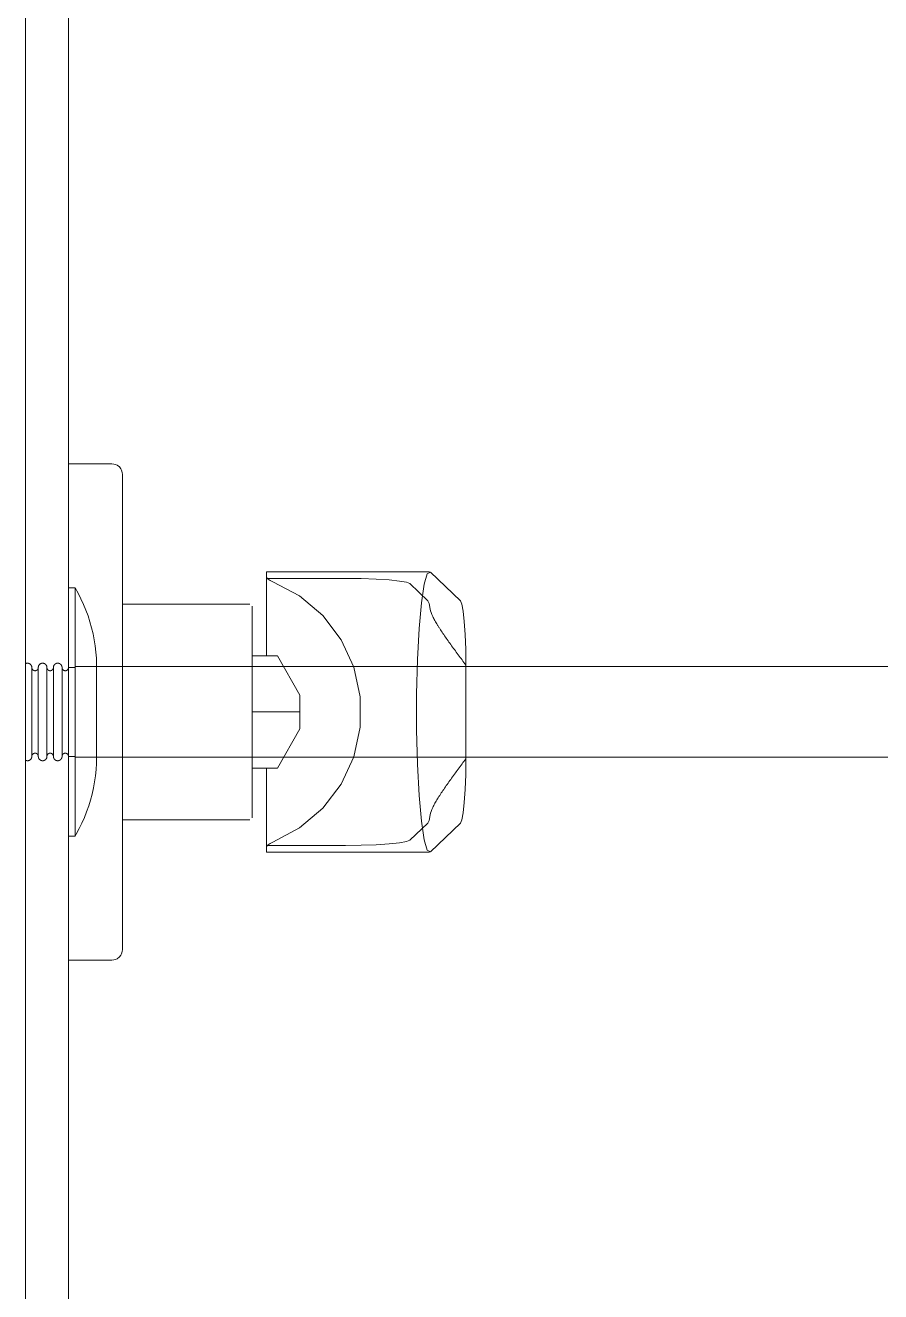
# Model space of a CAD drawing. Header units: metres. Extents: x 3856 to 4207, y -1118 to -691.
# Drawn here: x 3996.9559 to 3997.154, y -989.9117 to -989.6183 of the extents above; entities that cross this region are included whole.
import ezdxf

# ---------------------------------------------------------------- set-up
doc = ezdxf.new("R2010")
doc.units = ezdxf.units.M
for name, color, linetype, lineweight in [('Floors', 7, 'Continuous', 9), ('Plumbing Fixtures', 7, 'Continuous', 9), ('Surface Pattern', 7, 'Continuous', 9), ('Walls', 7, 'Continuous', 9)]:
    doc.layers.add(name, color=color, linetype=linetype, lineweight=lineweight)

# ---------------------------------------------------------------- blocks, each defined once
blk = doc.blocks.new('PM4045551-Ducha-monocontrol-Palma-Pro - Ducha monocontrol Palma Pro-V229-IMPLANTACIÓN - KIT COMERCIAL')
at = {"layer": 'Plumbing Fixtures', "color": 253, "true_color": 0xaaaaaa}
for p, q in [((0.0675, -0.005), (0.0675, -0.015)), ((0.09625, -0.005), (0.09625, -0.0065)), ((0.09625, -0.005), (0.125, -0.005)), ((0.1147, -0.005), (0.1147, -0.0065)), ((0.125, -0.005), (0.1147, -0.005)), ((0.1353, -0.005), (0.125, -0.005)), ((0.125, -0.005), (0.15375, -0.005)), ((0.1353, -0.0065), (0.1353, -0.005)), ((0.15375, -0.0065), (0.15375, -0.005)), ((0.1825, -0.015), (0.1825, -0.005)), ((0.125, -0.0065), (0.09625, -0.0065)), ((0.1145, -0.0065), (0.1145, -0.17324)), ((0.125, -0.0065), (0.1145, -0.0065)), ((0.125, -0.0065), (0.1147, -0.0065)), ((0.1353, -0.0065), (0.125, -0.0065)), ((0.15375, -0.0065), (0.125, -0.0065)), ((0.1355, -0.0065), (0.125, -0.0065)), ((0.1355, -0.17324), (0.1355, -0.0065)), ((0.1, -0.0175), (0.1, -0.047)), ((0.1, -0.0175), (0.125, -0.0175)), ((0.125, -0.0175), (0.15, -0.0175)), ((0.15, -0.047), (0.15, -0.0175)), ((0.11201, -0.0475), (0.125, -0.0475)), ((0.11201, -0.05335), (0.11201, -0.0475)), ((0.125, -0.0475), (0.13799, -0.0475)), ((0.125, -0.05085), (0.125, -0.0475)), ((0.125, -0.05859), (0.125, -0.0475)), ((0.13799, -0.0475), (0.13799, -0.05335)), ((0.0925, -0.05085), (0.0925, -0.08856)), ((0.09365, -0.05085), (0.0925, -0.05085)), ((0.11201, -0.05085), (0.09365, -0.05085)), ((0.09407, -0.0691), (0.09407, -0.05085)), ((0.11201, -0.05085), (0.11201, -0.05232)), ((0.11201, -0.05335), (0.11201, -0.05232)), ((0.15635, -0.05085), (0.13799, -0.05085)), ((0.13799, -0.05232), (0.13799, -0.05085)), ((0.13799, -0.05232), (0.13799, -0.05335)), ((0.15593, -0.05085), (0.15593, -0.0691)), ((0.1575, -0.05085), (0.15635, -0.05085)), ((0.1575, -0.08856), (0.1575, -0.05085)), ((0.12108, -0.05859), (0.11201, -0.05335)), ((0.13799, -0.05335), (0.12892, -0.05859)), ((0.12892, -0.05859), (0.12108, -0.05859)), ((0.125, -0.05859), (0.12108, -0.05859)), ((0.12892, -0.05859), (0.125, -0.05859)), ((0.09526, -0.08404), (0.09922, -0.08818)), ((0.15078, -0.08818), (0.15474, -0.08404)), ((0.09262, -0.08882), (0.09922, -0.09574)), ((0.15078, -0.09574), (0.15738, -0.08882)), ((0.11416, -0.097), (0.13584, -0.097))]:
    blk.add_line(p, q, dxfattribs=at)
at = {"layer": 'Plumbing Fixtures', "color": 253, "true_color": 0xaaaaaa, "flags": 128}
for points in [[(0.1147, 0.0035), (0.11466, 0.0035), (0.11462, 0.0035), (0.11458, 0.00351), (0.11454, 0.00351), (0.1145, 0.00352), (0.11446, 0.00353), (0.11442, 0.00354), (0.11439, 0.00355), (0.11435, 0.00356), (0.11431, 0.00358), (0.11427, 0.0036), (0.11424, 0.00361), (0.1142, 0.00363), (0.11417, 0.00365), (0.11414, 0.00367), (0.1141, 0.0037), (0.11407, 0.00372), (0.11404, 0.00375), (0.11401, 0.00378), (0.11398, 0.0038), (0.11396, 0.00383), (0.11393, 0.00386), (0.1139, 0.00389), (0.11388, 0.00393), (0.11386, 0.00396), (0.11384, 0.00399), (0.11382, 0.00403), (0.1138, 0.00406), (0.11378, 0.0041), (0.11377, 0.00414), (0.11375, 0.00418), (0.11374, 0.00421), (0.11373, 0.00425), (0.11372, 0.00429), (0.11371, 0.00433), (0.11371, 0.00437), (0.1137, 0.00441), (0.1137, 0.00445), (0.1137, 0.00449), (0.1137, 0.00453), (0.1137, 0.00457), (0.11371, 0.00461), (0.11371, 0.00465), (0.11372, 0.00469), (0.11373, 0.00473), (0.11374, 0.00477), (0.11375, 0.0048), (0.11376, 0.00484), (0.11377, 0.00488), (0.11379, 0.00492), (0.11381, 0.00495), (0.11383, 0.00499), (0.11385, 0.00502)], [(0.1147, 0.002), (0.11473, 0.002), (0.11476, 0.002), (0.11479, 0.00201), (0.11482, 0.00201), (0.11485, 0.00201), (0.11488, 0.00202), (0.11491, 0.00203), (0.11494, 0.00204), (0.11496, 0.00205), (0.11499, 0.00206), (0.11502, 0.00207), (0.11505, 0.00208), (0.11507, 0.0021), (0.1151, 0.00211), (0.11512, 0.00213), (0.11515, 0.00215), (0.11517, 0.00217), (0.11519, 0.00219), (0.11522, 0.00221), (0.11524, 0.00223), (0.11526, 0.00225), (0.11528, 0.00227), (0.1153, 0.0023), (0.11531, 0.00232), (0.11533, 0.00234), (0.11535, 0.00237), (0.11536, 0.0024), (0.11538, 0.00242), (0.11539, 0.00245), (0.1154, 0.00248), (0.11541, 0.00251), (0.11542, 0.00253), (0.11543, 0.00256), (0.11543, 0.00259), (0.11544, 0.00262), (0.11544, 0.00265), (0.11545, 0.00268), (0.11545, 0.00271), (0.11545, 0.00274), (0.11545, 0.00277), (0.11545, 0.0028), (0.11545, 0.00283), (0.11544, 0.00286), (0.11544, 0.00289), (0.11543, 0.00292), (0.11542, 0.00295), (0.11541, 0.00298), (0.1154, 0.00301), (0.11539, 0.00303), (0.11538, 0.00306), (0.11537, 0.00309), (0.11535, 0.00312), (0.11534, 0.00314), (0.11532, 0.00317), (0.11531, 0.00319), (0.11529, 0.00322), (0.11527, 0.00324), (0.11525, 0.00326), (0.11523, 0.00328), (0.11521, 0.0033), (0.11518, 0.00332), (0.11516, 0.00334), (0.11514, 0.00336), (0.11511, 0.00338), (0.11509, 0.00339), (0.11506, 0.00341), (0.11503, 0.00342), (0.11501, 0.00343), (0.11498, 0.00345), (0.11495, 0.00346), (0.11492, 0.00347), (0.11489, 0.00347), (0.11486, 0.00348), (0.11484, 0.00349), (0.11481, 0.00349), (0.11478, 0.0035), (0.11475, 0.0035), (0.11472, 0.0035)], [(0.11471, 0.0035), (0.11473, 0.0035), (0.11477, 0.0035), (0.11483, 0.0035), (0.11491, 0.0035), (0.115, 0.0035), (0.1151, 0.0035), (0.11522, 0.0035), (0.11536, 0.0035), (0.11551, 0.0035), (0.11568, 0.0035), (0.11586, 0.0035), (0.11606, 0.0035), (0.11627, 0.0035), (0.1165, 0.0035), (0.11674, 0.0035), (0.11699, 0.0035), (0.11726, 0.0035), (0.11753, 0.0035), (0.11782, 0.0035), (0.11813, 0.0035), (0.11844, 0.0035), (0.11876, 0.0035), (0.11909, 0.0035), (0.11943, 0.0035), (0.11979, 0.0035), (0.12015, 0.0035), (0.12051, 0.0035), (0.12089, 0.0035), (0.12127, 0.0035), (0.12165, 0.0035), (0.12205, 0.0035), (0.12244, 0.0035), (0.12284, 0.0035), (0.12325, 0.0035), (0.12366, 0.0035), (0.12407, 0.0035), (0.12448, 0.0035), (0.12489, 0.0035), (0.125, 0.0035)], [(0.125, 0.0035), (0.12459, 0.0035), (0.12418, 0.0035), (0.12377, 0.0035), (0.12336, 0.0035), (0.12295, 0.0035), (0.12255, 0.0035), (0.12215, 0.0035), (0.12176, 0.0035), (0.12137, 0.0035), (0.12099, 0.0035), (0.12061, 0.0035), (0.12024, 0.0035), (0.11988, 0.0035), (0.11953, 0.0035), (0.11918, 0.0035), (0.11885, 0.0035), (0.11852, 0.0035), (0.11821, 0.0035), (0.1179, 0.0035), (0.11761, 0.0035), (0.11733, 0.0035), (0.11706, 0.0035), (0.11681, 0.0035), (0.11656, 0.0035), (0.11633, 0.0035), (0.11612, 0.0035), (0.11592, 0.0035), (0.11573, 0.0035), (0.11556, 0.0035), (0.1154, 0.0035), (0.11526, 0.0035), (0.11513, 0.0035), (0.11502, 0.0035), (0.11493, 0.0035), (0.11485, 0.0035), (0.11479, 0.0035), (0.11474, 0.0035), (0.11471, 0.0035)], [(0.13529, 0.0035), (0.13527, 0.0035), (0.13523, 0.0035), (0.13517, 0.0035), (0.13509, 0.0035), (0.135, 0.0035), (0.1349, 0.0035), (0.13478, 0.0035), (0.13464, 0.0035), (0.13449, 0.0035), (0.13432, 0.0035), (0.13414, 0.0035), (0.13394, 0.0035), (0.13373, 0.0035), (0.1335, 0.0035), (0.13326, 0.0035), (0.13301, 0.0035), (0.13274, 0.0035), (0.13247, 0.0035), (0.13218, 0.0035), (0.13187, 0.0035), (0.13156, 0.0035), (0.13124, 0.0035), (0.13091, 0.0035), (0.13057, 0.0035), (0.13021, 0.0035), (0.12985, 0.0035), (0.12949, 0.0035), (0.12911, 0.0035), (0.12873, 0.0035), (0.12835, 0.0035), (0.12795, 0.0035), (0.12756, 0.0035), (0.12716, 0.0035), (0.12675, 0.0035), (0.12634, 0.0035), (0.12593, 0.0035), (0.12552, 0.0035), (0.12511, 0.0035), (0.125, 0.0035)], [(0.125, 0.0035), (0.12541, 0.0035), (0.12582, 0.0035), (0.12623, 0.0035), (0.12664, 0.0035), (0.12705, 0.0035), (0.12745, 0.0035), (0.12785, 0.0035), (0.12824, 0.0035), (0.12863, 0.0035), (0.12901, 0.0035), (0.12939, 0.0035), (0.12976, 0.0035), (0.13012, 0.0035), (0.13047, 0.0035), (0.13082, 0.0035), (0.13115, 0.0035), (0.13148, 0.0035), (0.13179, 0.0035), (0.1321, 0.0035), (0.13239, 0.0035), (0.13267, 0.0035), (0.13294, 0.0035), (0.13319, 0.0035), (0.13344, 0.0035), (0.13367, 0.0035), (0.13388, 0.0035), (0.13408, 0.0035), (0.13427, 0.0035), (0.13444, 0.0035), (0.1346, 0.0035), (0.13474, 0.0035), (0.13487, 0.0035), (0.13498, 0.0035), (0.13507, 0.0035), (0.13515, 0.0035), (0.13521, 0.0035), (0.13526, 0.0035), (0.13529, 0.0035)], [(0.1353, 0.0035), (0.13527, 0.0035), (0.13524, 0.0035), (0.13521, 0.00349), (0.13518, 0.00349), (0.13515, 0.00349), (0.13512, 0.00348), (0.13509, 0.00347), (0.13506, 0.00346), (0.13504, 0.00345), (0.13501, 0.00344), (0.13498, 0.00343), (0.13495, 0.00342), (0.13493, 0.0034), (0.1349, 0.00339), (0.13488, 0.00337), (0.13485, 0.00335), (0.13483, 0.00333), (0.13481, 0.00331), (0.13478, 0.00329), (0.13476, 0.00327), (0.13474, 0.00325), (0.13472, 0.00323), (0.1347, 0.0032), (0.13469, 0.00318), (0.13467, 0.00316), (0.13465, 0.00313), (0.13464, 0.0031), (0.13462, 0.00308), (0.13461, 0.00305), (0.1346, 0.00302), (0.13459, 0.00299), (0.13458, 0.00297), (0.13457, 0.00294), (0.13457, 0.00291), (0.13456, 0.00288), (0.13456, 0.00285), (0.13455, 0.00282), (0.13455, 0.00279), (0.13455, 0.00276), (0.13455, 0.00273), (0.13455, 0.0027), (0.13455, 0.00267), (0.13456, 0.00264), (0.13456, 0.00261), (0.13457, 0.00258), (0.13458, 0.00255), (0.13459, 0.00252), (0.1346, 0.00249), (0.13461, 0.00247), (0.13462, 0.00244), (0.13463, 0.00241), (0.13465, 0.00238), (0.13466, 0.00236), (0.13468, 0.00233), (0.13469, 0.00231), (0.13471, 0.00228), (0.13473, 0.00226), (0.13475, 0.00224), (0.13477, 0.00222), (0.13479, 0.0022), (0.13482, 0.00218), (0.13484, 0.00216), (0.13486, 0.00214), (0.13489, 0.00212), (0.13491, 0.00211), (0.13494, 0.00209), (0.13497, 0.00208), (0.13499, 0.00207), (0.13502, 0.00205), (0.13505, 0.00204), (0.13508, 0.00203), (0.13511, 0.00203), (0.13514, 0.00202), (0.13516, 0.00201), (0.13519, 0.00201), (0.13522, 0.002), (0.13525, 0.002), (0.13528, 0.002)], [(0.13616, 0.00501), (0.13618, 0.00497), (0.1362, 0.00494), (0.13622, 0.0049), (0.13623, 0.00486), (0.13625, 0.00482), (0.13626, 0.00479), (0.13627, 0.00475), (0.13628, 0.00471), (0.13629, 0.00467), (0.13629, 0.00463), (0.1363, 0.00459), (0.1363, 0.00455), (0.1363, 0.00451), (0.1363, 0.00447), (0.1363, 0.00443), (0.13629, 0.00439), (0.13629, 0.00435), (0.13628, 0.00431), (0.13627, 0.00427), (0.13626, 0.00423), (0.13625, 0.0042), (0.13624, 0.00416), (0.13623, 0.00412), (0.13621, 0.00408), (0.13619, 0.00405), (0.13617, 0.00401), (0.13615, 0.00398), (0.13613, 0.00394), (0.13611, 0.00391), (0.13608, 0.00388), (0.13606, 0.00385), (0.13603, 0.00382), (0.136, 0.00379), (0.13598, 0.00376), (0.13595, 0.00374), (0.13591, 0.00371), (0.13588, 0.00369), (0.13585, 0.00366), (0.13582, 0.00364), (0.13578, 0.00362), (0.13575, 0.0036), (0.13571, 0.00359), (0.13567, 0.00357), (0.13563, 0.00356), (0.1356, 0.00355), (0.13556, 0.00353), (0.13552, 0.00352), (0.13548, 0.00352), (0.13544, 0.00351), (0.1354, 0.00351), (0.13536, 0.0035), (0.13532, 0.0035)], [(0.1147, 0), (0.11466, 0), (0.11462, 0), (0.11458, 0.00001), (0.11454, 0.00001), (0.1145, 0.00002), (0.11446, 0.00003), (0.11442, 0.00004), (0.11439, 0.00005), (0.11435, 0.00006), (0.11431, 0.00008), (0.11427, 0.0001), (0.11424, 0.00011), (0.1142, 0.00013), (0.11417, 0.00015), (0.11414, 0.00017), (0.1141, 0.0002), (0.11407, 0.00022), (0.11404, 0.00025), (0.11401, 0.00028), (0.11398, 0.0003), (0.11396, 0.00033), (0.11393, 0.00036), (0.1139, 0.00039), (0.11388, 0.00043), (0.11386, 0.00046), (0.11384, 0.00049), (0.11382, 0.00053), (0.1138, 0.00056), (0.11378, 0.0006), (0.11377, 0.00064), (0.11375, 0.00068), (0.11374, 0.00071), (0.11373, 0.00075), (0.11372, 0.00079), (0.11371, 0.00083), (0.11371, 0.00087), (0.1137, 0.00091), (0.1137, 0.00095), (0.1137, 0.00099), (0.1137, 0.00103), (0.1137, 0.00107), (0.11371, 0.00111), (0.11371, 0.00115), (0.11372, 0.00119), (0.11373, 0.00123), (0.11374, 0.00127), (0.11375, 0.0013), (0.11376, 0.00134), (0.11377, 0.00138), (0.11379, 0.00142), (0.11381, 0.00145), (0.11383, 0.00149), (0.11385, 0.00152), (0.11387, 0.00156), (0.11389, 0.00159), (0.11392, 0.00162), (0.11394, 0.00165), (0.11397, 0.00168), (0.114, 0.00171), (0.11402, 0.00174), (0.11405, 0.00176), (0.11409, 0.00179), (0.11412, 0.00181), (0.11415, 0.00184), (0.11418, 0.00186), (0.11422, 0.00188), (0.11425, 0.0019), (0.11429, 0.00191), (0.11433, 0.00193), (0.11437, 0.00194), (0.1144, 0.00195), (0.11444, 0.00197), (0.11448, 0.00198), (0.11452, 0.00198), (0.11456, 0.00199), (0.1146, 0.00199), (0.11464, 0.002), (0.11468, 0.002)], [(0.11471, 0.002), (0.11473, 0.002), (0.11477, 0.002), (0.11483, 0.002), (0.11491, 0.002), (0.115, 0.002), (0.1151, 0.002), (0.11522, 0.002), (0.11536, 0.002), (0.11551, 0.002), (0.11568, 0.002), (0.11586, 0.002), (0.11606, 0.002), (0.11627, 0.002), (0.1165, 0.002), (0.11674, 0.002), (0.11699, 0.002), (0.11726, 0.002), (0.11753, 0.002), (0.11782, 0.002), (0.11813, 0.002), (0.11844, 0.002), (0.11876, 0.002), (0.11909, 0.002), (0.11943, 0.002), (0.11979, 0.002), (0.12015, 0.002), (0.12051, 0.002), (0.12089, 0.002), (0.12127, 0.002), (0.12165, 0.002), (0.12205, 0.002), (0.12244, 0.002), (0.12284, 0.002), (0.12325, 0.002), (0.12366, 0.002), (0.12407, 0.002), (0.12448, 0.002), (0.12489, 0.002), (0.125, 0.002)], [(0.125, 0.002), (0.12459, 0.002), (0.12418, 0.002), (0.12377, 0.002), (0.12336, 0.002), (0.12295, 0.002), (0.12255, 0.002), (0.12215, 0.002), (0.12176, 0.002), (0.12137, 0.002), (0.12099, 0.002), (0.12061, 0.002), (0.12024, 0.002), (0.11988, 0.002), (0.11953, 0.002), (0.11918, 0.002), (0.11885, 0.002), (0.11852, 0.002), (0.11821, 0.002), (0.1179, 0.002), (0.11761, 0.002), (0.11733, 0.002), (0.11706, 0.002), (0.11681, 0.002), (0.11656, 0.002), (0.11633, 0.002), (0.11612, 0.002), (0.11592, 0.002), (0.11573, 0.002), (0.11556, 0.002), (0.1154, 0.002), (0.11526, 0.002), (0.11513, 0.002), (0.11502, 0.002), (0.11493, 0.002), (0.11485, 0.002), (0.11479, 0.002), (0.11474, 0.002), (0.11471, 0.002)], [(0.13529, 0.002), (0.13527, 0.002), (0.13523, 0.002), (0.13517, 0.002), (0.13509, 0.002), (0.135, 0.002), (0.1349, 0.002), (0.13478, 0.002), (0.13464, 0.002), (0.13449, 0.002), (0.13432, 0.002), (0.13414, 0.002), (0.13394, 0.002), (0.13373, 0.002), (0.1335, 0.002), (0.13326, 0.002), (0.13301, 0.002), (0.13274, 0.002), (0.13247, 0.002), (0.13218, 0.002), (0.13187, 0.002), (0.13156, 0.002), (0.13124, 0.002), (0.13091, 0.002), (0.13057, 0.002), (0.13021, 0.002), (0.12985, 0.002), (0.12949, 0.002), (0.12911, 0.002), (0.12873, 0.002), (0.12835, 0.002), (0.12795, 0.002), (0.12756, 0.002), (0.12716, 0.002), (0.12675, 0.002), (0.12634, 0.002), (0.12593, 0.002), (0.12552, 0.002), (0.12511, 0.002), (0.125, 0.002)], [(0.125, 0.002), (0.12541, 0.002), (0.12582, 0.002), (0.12623, 0.002), (0.12664, 0.002), (0.12705, 0.002), (0.12745, 0.002), (0.12785, 0.002), (0.12824, 0.002), (0.12863, 0.002), (0.12901, 0.002), (0.12939, 0.002), (0.12976, 0.002), (0.13012, 0.002), (0.13047, 0.002), (0.13082, 0.002), (0.13115, 0.002), (0.13148, 0.002), (0.13179, 0.002), (0.1321, 0.002), (0.13239, 0.002), (0.13267, 0.002), (0.13294, 0.002), (0.13319, 0.002), (0.13344, 0.002), (0.13367, 0.002), (0.13388, 0.002), (0.13408, 0.002), (0.13427, 0.002), (0.13444, 0.002), (0.1346, 0.002), (0.13474, 0.002), (0.13487, 0.002), (0.13498, 0.002), (0.13507, 0.002), (0.13515, 0.002), (0.13521, 0.002), (0.13526, 0.002), (0.13529, 0.002)], [(0.1353, 0.002), (0.13534, 0.002), (0.13538, 0.002), (0.13542, 0.00199), (0.13546, 0.00199), (0.1355, 0.00198), (0.13554, 0.00197), (0.13558, 0.00196), (0.13561, 0.00195), (0.13565, 0.00194), (0.13569, 0.00192), (0.13573, 0.0019), (0.13576, 0.00189), (0.1358, 0.00187), (0.13583, 0.00185), (0.13586, 0.00183), (0.1359, 0.0018), (0.13593, 0.00178), (0.13596, 0.00175), (0.13599, 0.00172), (0.13602, 0.0017), (0.13604, 0.00167), (0.13607, 0.00164), (0.1361, 0.00161), (0.13612, 0.00157), (0.13614, 0.00154), (0.13616, 0.00151), (0.13618, 0.00147), (0.1362, 0.00144), (0.13622, 0.0014), (0.13623, 0.00136), (0.13625, 0.00132), (0.13626, 0.00129), (0.13627, 0.00125), (0.13628, 0.00121), (0.13629, 0.00117), (0.13629, 0.00113), (0.1363, 0.00109), (0.1363, 0.00105), (0.1363, 0.00101), (0.1363, 0.00097), (0.1363, 0.00093), (0.13629, 0.00089), (0.13629, 0.00085), (0.13628, 0.00081), (0.13627, 0.00077), (0.13626, 0.00073), (0.13625, 0.0007), (0.13624, 0.00066), (0.13623, 0.00062), (0.13621, 0.00058), (0.13619, 0.00055), (0.13617, 0.00051), (0.13615, 0.00048), (0.13613, 0.00044), (0.13611, 0.00041), (0.13608, 0.00038), (0.13606, 0.00035), (0.13603, 0.00032), (0.136, 0.00029), (0.13598, 0.00026), (0.13595, 0.00024), (0.13591, 0.00021), (0.13588, 0.00019), (0.13585, 0.00016), (0.13582, 0.00014), (0.13578, 0.00012), (0.13575, 0.0001), (0.13571, 0.00009), (0.13567, 0.00007), (0.13563, 0.00006), (0.1356, 0.00005), (0.13556, 0.00003), (0.13552, 0.00002), (0.13548, 0.00002), (0.13544, 0.00001), (0.1354, 0.00001), (0.13536, 0), (0.13532, 0)], [(0.1147, -0.0035), (0.11466, -0.0035), (0.11462, -0.0035), (0.11458, -0.00349), (0.11454, -0.00349), (0.1145, -0.00348), (0.11446, -0.00347), (0.11442, -0.00346), (0.11439, -0.00345), (0.11435, -0.00344), (0.11431, -0.00342), (0.11427, -0.0034), (0.11424, -0.00339), (0.1142, -0.00337), (0.11417, -0.00335), (0.11414, -0.00333), (0.1141, -0.0033), (0.11407, -0.00328), (0.11404, -0.00325), (0.11401, -0.00322), (0.11398, -0.0032), (0.11396, -0.00317), (0.11393, -0.00314), (0.1139, -0.00311), (0.11388, -0.00307), (0.11386, -0.00304), (0.11384, -0.00301), (0.11382, -0.00297), (0.1138, -0.00294), (0.11378, -0.0029), (0.11377, -0.00286), (0.11375, -0.00282), (0.11374, -0.00279), (0.11373, -0.00275), (0.11372, -0.00271), (0.11371, -0.00267), (0.11371, -0.00263), (0.1137, -0.00259), (0.1137, -0.00255), (0.1137, -0.00251), (0.1137, -0.00247), (0.1137, -0.00243), (0.11371, -0.00239), (0.11371, -0.00235), (0.11372, -0.00231), (0.11373, -0.00227), (0.11374, -0.00223), (0.11375, -0.0022), (0.11376, -0.00216), (0.11377, -0.00212), (0.11379, -0.00208), (0.11381, -0.00205), (0.11383, -0.00201), (0.11385, -0.00198), (0.11387, -0.00194), (0.11389, -0.00191), (0.11392, -0.00188), (0.11394, -0.00185), (0.11397, -0.00182), (0.114, -0.00179), (0.11402, -0.00176), (0.11405, -0.00174), (0.11409, -0.00171), (0.11412, -0.00169), (0.11415, -0.00166), (0.11418, -0.00164), (0.11422, -0.00162), (0.11425, -0.0016), (0.11429, -0.00159), (0.11433, -0.00157), (0.11437, -0.00156), (0.1144, -0.00155), (0.11444, -0.00153), (0.11448, -0.00152), (0.11452, -0.00152), (0.11456, -0.00151), (0.1146, -0.00151), (0.11464, -0.0015), (0.11468, -0.0015)], [(0.1147, -0.0015), (0.11473, -0.0015), (0.11476, -0.0015), (0.11479, -0.00149), (0.11482, -0.00149), (0.11485, -0.00149), (0.11488, -0.00148), (0.11491, -0.00147), (0.11494, -0.00146), (0.11496, -0.00145), (0.11499, -0.00144), (0.11502, -0.00143), (0.11505, -0.00142), (0.11507, -0.0014), (0.1151, -0.00139), (0.11512, -0.00137), (0.11515, -0.00135), (0.11517, -0.00133), (0.11519, -0.00131), (0.11522, -0.00129), (0.11524, -0.00127), (0.11526, -0.00125), (0.11528, -0.00123), (0.1153, -0.0012), (0.11531, -0.00118), (0.11533, -0.00116), (0.11535, -0.00113), (0.11536, -0.0011), (0.11538, -0.00108), (0.11539, -0.00105), (0.1154, -0.00102), (0.11541, -0.00099), (0.11542, -0.00097), (0.11543, -0.00094), (0.11543, -0.00091), (0.11544, -0.00088), (0.11544, -0.00085), (0.11545, -0.00082), (0.11545, -0.00079), (0.11545, -0.00076), (0.11545, -0.00073), (0.11545, -0.0007), (0.11545, -0.00067), (0.11544, -0.00064), (0.11544, -0.00061), (0.11543, -0.00058), (0.11542, -0.00055), (0.11541, -0.00052), (0.1154, -0.00049), (0.11539, -0.00047), (0.11538, -0.00044), (0.11537, -0.00041), (0.11535, -0.00038), (0.11534, -0.00036), (0.11532, -0.00033), (0.11531, -0.00031), (0.11529, -0.00028), (0.11527, -0.00026), (0.11525, -0.00024), (0.11523, -0.00022), (0.11521, -0.0002), (0.11518, -0.00018), (0.11516, -0.00016), (0.11514, -0.00014), (0.11511, -0.00012), (0.11509, -0.00011), (0.11506, -0.00009), (0.11503, -0.00008), (0.11501, -0.00007), (0.11498, -0.00005), (0.11495, -0.00004), (0.11492, -0.00003), (0.11489, -0.00003), (0.11486, -0.00002), (0.11484, -0.00001), (0.11481, -0.00001), (0.11478, 0), (0.11475, 0), (0.11472, 0)], [(0.11471, 0), (0.11473, 0), (0.11477, 0), (0.11483, 0), (0.11491, 0), (0.115, 0), (0.1151, 0), (0.11522, 0), (0.11536, 0), (0.11551, 0), (0.11568, 0), (0.11586, 0), (0.11606, 0), (0.11627, 0), (0.1165, 0), (0.11674, 0), (0.11699, 0), (0.11726, 0), (0.11753, 0), (0.11782, 0), (0.11813, 0), (0.11844, 0), (0.11876, 0), (0.11909, 0), (0.11943, 0), (0.11979, 0), (0.12015, 0), (0.12051, 0), (0.12089, 0), (0.12127, 0), (0.12165, 0), (0.12205, 0), (0.12244, 0), (0.12284, 0), (0.12325, 0), (0.12366, 0), (0.12407, 0), (0.12448, 0), (0.12489, 0), (0.125, 0)], [(0.125, 0), (0.12459, 0), (0.12418, 0), (0.12377, 0), (0.12336, 0), (0.12295, 0), (0.12255, 0), (0.12215, 0), (0.12176, 0), (0.12137, 0), (0.12099, 0), (0.12061, 0), (0.12024, 0), (0.11988, 0), (0.11953, 0), (0.11918, 0), (0.11885, 0), (0.11852, 0), (0.11821, 0), (0.1179, 0), (0.11761, 0), (0.11733, 0), (0.11706, 0), (0.11681, 0), (0.11656, 0), (0.11633, 0), (0.11612, 0), (0.11592, 0), (0.11573, 0), (0.11556, 0), (0.1154, 0), (0.11526, 0), (0.11513, 0), (0.11502, 0), (0.11493, 0), (0.11485, 0), (0.11479, 0), (0.11474, 0), (0.11471, 0)], [(0.11471, -0.0015), (0.11473, -0.0015), (0.11477, -0.0015), (0.11483, -0.0015), (0.11491, -0.0015), (0.115, -0.0015), (0.1151, -0.0015), (0.11522, -0.0015), (0.11536, -0.0015), (0.11551, -0.0015), (0.11568, -0.0015), (0.11586, -0.0015), (0.11606, -0.0015), (0.11627, -0.0015), (0.1165, -0.0015), (0.11674, -0.0015), (0.11699, -0.0015), (0.11726, -0.0015), (0.11753, -0.0015), (0.11782, -0.0015), (0.11813, -0.0015), (0.11844, -0.0015), (0.11876, -0.0015), (0.11909, -0.0015), (0.11943, -0.0015), (0.11979, -0.0015), (0.12015, -0.0015), (0.12051, -0.0015), (0.12089, -0.0015), (0.12127, -0.0015), (0.12165, -0.0015), (0.12205, -0.0015), (0.12244, -0.0015), (0.12284, -0.0015), (0.12325, -0.0015), (0.12366, -0.0015), (0.12407, -0.0015), (0.12448, -0.0015), (0.12489, -0.0015), (0.125, -0.0015)], [(0.125, -0.0015), (0.12459, -0.0015), (0.12418, -0.0015), (0.12377, -0.0015), (0.12336, -0.0015), (0.12295, -0.0015), (0.12255, -0.0015), (0.12215, -0.0015), (0.12176, -0.0015), (0.12137, -0.0015), (0.12099, -0.0015), (0.12061, -0.0015), (0.12024, -0.0015), (0.11988, -0.0015), (0.11953, -0.0015), (0.11918, -0.0015), (0.11885, -0.0015), (0.11852, -0.0015), (0.11821, -0.0015), (0.1179, -0.0015), (0.11761, -0.0015), (0.11733, -0.0015), (0.11706, -0.0015), (0.11681, -0.0015), (0.11656, -0.0015), (0.11633, -0.0015), (0.11612, -0.0015), (0.11592, -0.0015), (0.11573, -0.0015), (0.11556, -0.0015), (0.1154, -0.0015), (0.11526, -0.0015), (0.11513, -0.0015), (0.11502, -0.0015), (0.11493, -0.0015), (0.11485, -0.0015), (0.11479, -0.0015), (0.11474, -0.0015), (0.11471, -0.0015)], [(0.13529, 0), (0.13527, 0), (0.13523, 0), (0.13517, 0), (0.13509, 0), (0.135, 0), (0.1349, 0), (0.13478, 0), (0.13464, 0), (0.13449, 0), (0.13432, 0), (0.13414, 0), (0.13394, 0), (0.13373, 0), (0.1335, 0), (0.13326, 0), (0.13301, 0), (0.13274, 0), (0.13247, 0), (0.13218, 0), (0.13187, 0), (0.13156, 0), (0.13124, 0), (0.13091, 0), (0.13057, 0), (0.13021, 0), (0.12985, 0), (0.12949, 0), (0.12911, 0), (0.12873, 0), (0.12835, 0), (0.12795, 0), (0.12756, 0), (0.12716, 0), (0.12675, 0), (0.12634, 0), (0.12593, 0), (0.12552, 0), (0.12511, 0), (0.125, 0)], [(0.125, 0), (0.12541, 0), (0.12582, 0), (0.12623, 0), (0.12664, 0), (0.12705, 0), (0.12745, 0), (0.12785, 0), (0.12824, 0), (0.12863, 0), (0.12901, 0), (0.12939, 0), (0.12976, 0), (0.13012, 0), (0.13047, 0), (0.13082, 0), (0.13115, 0), (0.13148, 0), (0.13179, 0), (0.1321, 0), (0.13239, 0), (0.13267, 0), (0.13294, 0), (0.13319, 0), (0.13344, 0), (0.13367, 0), (0.13388, 0), (0.13408, 0), (0.13427, 0), (0.13444, 0), (0.1346, 0), (0.13474, 0), (0.13487, 0), (0.13498, 0), (0.13507, 0), (0.13515, 0), (0.13521, 0), (0.13526, 0), (0.13529, 0)], [(0.13529, -0.0015), (0.13527, -0.0015), (0.13523, -0.0015), (0.13517, -0.0015), (0.13509, -0.0015), (0.135, -0.0015), (0.1349, -0.0015), (0.13478, -0.0015), (0.13464, -0.0015), (0.13449, -0.0015), (0.13432, -0.0015), (0.13414, -0.0015), (0.13394, -0.0015), (0.13373, -0.0015), (0.1335, -0.0015), (0.13326, -0.0015), (0.13301, -0.0015), (0.13274, -0.0015), (0.13247, -0.0015), (0.13218, -0.0015), (0.13187, -0.0015), (0.13156, -0.0015), (0.13124, -0.0015), (0.13091, -0.0015), (0.13057, -0.0015), (0.13021, -0.0015), (0.12985, -0.0015), (0.12949, -0.0015), (0.12911, -0.0015), (0.12873, -0.0015), (0.12835, -0.0015), (0.12795, -0.0015), (0.12756, -0.0015), (0.12716, -0.0015), (0.12675, -0.0015), (0.12634, -0.0015), (0.12593, -0.0015), (0.12552, -0.0015), (0.12511, -0.0015), (0.125, -0.0015)], [(0.125, -0.0015), (0.12541, -0.0015), (0.12582, -0.0015), (0.12623, -0.0015), (0.12664, -0.0015), (0.12705, -0.0015), (0.12745, -0.0015), (0.12785, -0.0015), (0.12824, -0.0015), (0.12863, -0.0015), (0.12901, -0.0015), (0.12939, -0.0015), (0.12976, -0.0015), (0.13012, -0.0015), (0.13047, -0.0015), (0.13082, -0.0015), (0.13115, -0.0015), (0.13148, -0.0015), (0.13179, -0.0015), (0.1321, -0.0015), (0.13239, -0.0015), (0.13267, -0.0015), (0.13294, -0.0015), (0.13319, -0.0015), (0.13344, -0.0015), (0.13367, -0.0015), (0.13388, -0.0015), (0.13408, -0.0015), (0.13427, -0.0015), (0.13444, -0.0015), (0.1346, -0.0015), (0.13474, -0.0015), (0.13487, -0.0015), (0.13498, -0.0015), (0.13507, -0.0015), (0.13515, -0.0015), (0.13521, -0.0015), (0.13526, -0.0015), (0.13529, -0.0015)], [(0.1353, 0), (0.13527, 0), (0.13524, 0), (0.13521, -0.00001), (0.13518, -0.00001), (0.13515, -0.00001), (0.13512, -0.00002), (0.13509, -0.00003), (0.13506, -0.00004), (0.13504, -0.00005), (0.13501, -0.00006), (0.13498, -0.00007), (0.13495, -0.00008), (0.13493, -0.0001), (0.1349, -0.00011), (0.13488, -0.00013), (0.13485, -0.00015), (0.13483, -0.00017), (0.13481, -0.00019), (0.13478, -0.00021), (0.13476, -0.00023), (0.13474, -0.00025), (0.13472, -0.00027), (0.1347, -0.0003), (0.13469, -0.00032), (0.13467, -0.00034), (0.13465, -0.00037), (0.13464, -0.0004), (0.13462, -0.00042), (0.13461, -0.00045), (0.1346, -0.00048), (0.13459, -0.00051), (0.13458, -0.00053), (0.13457, -0.00056), (0.13457, -0.00059), (0.13456, -0.00062), (0.13456, -0.00065), (0.13455, -0.00068), (0.13455, -0.00071), (0.13455, -0.00074), (0.13455, -0.00077), (0.13455, -0.0008), (0.13455, -0.00083), (0.13456, -0.00086), (0.13456, -0.00089), (0.13457, -0.00092), (0.13458, -0.00095), (0.13459, -0.00098), (0.1346, -0.00101), (0.13461, -0.00103), (0.13462, -0.00106), (0.13463, -0.00109), (0.13465, -0.00112), (0.13466, -0.00114), (0.13468, -0.00117), (0.13469, -0.00119), (0.13471, -0.00122), (0.13473, -0.00124), (0.13475, -0.00126), (0.13477, -0.00128), (0.13479, -0.0013), (0.13482, -0.00132), (0.13484, -0.00134), (0.13486, -0.00136), (0.13489, -0.00138), (0.13491, -0.00139), (0.13494, -0.00141), (0.13497, -0.00142), (0.13499, -0.00143), (0.13502, -0.00145), (0.13505, -0.00146), (0.13508, -0.00147), (0.13511, -0.00147), (0.13514, -0.00148), (0.13516, -0.00149), (0.13519, -0.00149), (0.13522, -0.0015), (0.13525, -0.0015), (0.13528, -0.0015)], [(0.1353, -0.0015), (0.13534, -0.0015), (0.13538, -0.0015), (0.13542, -0.00151), (0.13546, -0.00151), (0.1355, -0.00152), (0.13554, -0.00153), (0.13558, -0.00154), (0.13561, -0.00155), (0.13565, -0.00156), (0.13569, -0.00158), (0.13573, -0.0016), (0.13576, -0.00161), (0.1358, -0.00163), (0.13583, -0.00165), (0.13586, -0.00167), (0.1359, -0.0017), (0.13593, -0.00172), (0.13596, -0.00175), (0.13599, -0.00178), (0.13602, -0.0018), (0.13604, -0.00183), (0.13607, -0.00186), (0.1361, -0.00189), (0.13612, -0.00193), (0.13614, -0.00196), (0.13616, -0.00199), (0.13618, -0.00203), (0.1362, -0.00206), (0.13622, -0.0021), (0.13623, -0.00214), (0.13625, -0.00218), (0.13626, -0.00221), (0.13627, -0.00225), (0.13628, -0.00229), (0.13629, -0.00233), (0.13629, -0.00237), (0.1363, -0.00241), (0.1363, -0.00245), (0.1363, -0.00249), (0.1363, -0.00253), (0.1363, -0.00257), (0.13629, -0.00261), (0.13629, -0.00265), (0.13628, -0.00269), (0.13627, -0.00273), (0.13626, -0.00277), (0.13625, -0.0028), (0.13624, -0.00284), (0.13623, -0.00288), (0.13621, -0.00292), (0.13619, -0.00295), (0.13617, -0.00299), (0.13615, -0.00302), (0.13613, -0.00306), (0.13611, -0.00309), (0.13608, -0.00312), (0.13606, -0.00315), (0.13603, -0.00318), (0.136, -0.00321), (0.13598, -0.00324), (0.13595, -0.00326), (0.13591, -0.00329), (0.13588, -0.00331), (0.13585, -0.00334), (0.13582, -0.00336), (0.13578, -0.00338), (0.13575, -0.0034), (0.13571, -0.00341), (0.13567, -0.00343), (0.13563, -0.00344), (0.1356, -0.00345), (0.13556, -0.00347), (0.13552, -0.00348), (0.13548, -0.00348), (0.13544, -0.00349), (0.1354, -0.00349), (0.13536, -0.0035), (0.13532, -0.0035)], [(0.125, -0.005), (0.103, -0.005), (0.08434, -0.005), (0.07188, -0.005), (0.0675, -0.005), (0.07188, -0.005), (0.08434, -0.005), (0.103, -0.005), (0.125, -0.005)], [(0.1147, -0.005), (0.11473, -0.005), (0.11476, -0.005), (0.11479, -0.00499), (0.11482, -0.00499), (0.11485, -0.00499), (0.11488, -0.00498), (0.11491, -0.00497), (0.11494, -0.00496), (0.11496, -0.00495), (0.11499, -0.00494), (0.11502, -0.00493), (0.11505, -0.00492), (0.11507, -0.0049), (0.1151, -0.00489), (0.11512, -0.00487), (0.11515, -0.00485), (0.11517, -0.00483), (0.11519, -0.00481), (0.11522, -0.00479), (0.11524, -0.00477), (0.11526, -0.00475), (0.11528, -0.00473), (0.1153, -0.0047), (0.11531, -0.00468), (0.11533, -0.00466), (0.11535, -0.00463), (0.11536, -0.0046), (0.11538, -0.00458), (0.11539, -0.00455), (0.1154, -0.00452), (0.11541, -0.00449), (0.11542, -0.00447), (0.11543, -0.00444), (0.11543, -0.00441), (0.11544, -0.00438), (0.11544, -0.00435), (0.11545, -0.00432), (0.11545, -0.00429), (0.11545, -0.00426), (0.11545, -0.00423), (0.11545, -0.0042), (0.11545, -0.00417), (0.11544, -0.00414), (0.11544, -0.00411), (0.11543, -0.00408), (0.11542, -0.00405), (0.11541, -0.00402), (0.1154, -0.00399), (0.11539, -0.00397), (0.11538, -0.00394), (0.11537, -0.00391), (0.11535, -0.00388), (0.11534, -0.00386), (0.11532, -0.00383), (0.11531, -0.00381), (0.11529, -0.00378), (0.11527, -0.00376), (0.11525, -0.00374), (0.11523, -0.00372), (0.11521, -0.0037), (0.11518, -0.00368), (0.11516, -0.00366), (0.11514, -0.00364), (0.11511, -0.00362), (0.11509, -0.00361), (0.11506, -0.00359), (0.11503, -0.00358), (0.11501, -0.00357), (0.11498, -0.00355), (0.11495, -0.00354), (0.11492, -0.00353), (0.11489, -0.00353), (0.11486, -0.00352), (0.11484, -0.00351), (0.11481, -0.00351), (0.11478, -0.0035), (0.11475, -0.0035), (0.11472, -0.0035)], [(0.11471, -0.0035), (0.11473, -0.0035), (0.11477, -0.0035), (0.11483, -0.0035), (0.11491, -0.0035), (0.115, -0.0035), (0.1151, -0.0035), (0.11522, -0.0035), (0.11536, -0.0035), (0.11551, -0.0035), (0.11568, -0.0035), (0.11586, -0.0035), (0.11606, -0.0035), (0.11627, -0.0035), (0.1165, -0.0035), (0.11674, -0.0035), (0.11699, -0.0035), (0.11726, -0.0035), (0.11753, -0.0035), (0.11782, -0.0035), (0.11813, -0.0035), (0.11844, -0.0035), (0.11876, -0.0035), (0.11909, -0.0035), (0.11943, -0.0035), (0.11979, -0.0035), (0.12015, -0.0035), (0.12051, -0.0035), (0.12089, -0.0035), (0.12127, -0.0035), (0.12165, -0.0035), (0.12205, -0.0035), (0.12244, -0.0035), (0.12284, -0.0035), (0.12325, -0.0035), (0.12366, -0.0035), (0.12407, -0.0035), (0.12448, -0.0035), (0.12489, -0.0035), (0.125, -0.0035)], [(0.125, -0.0035), (0.12459, -0.0035), (0.12418, -0.0035), (0.12377, -0.0035), (0.12336, -0.0035), (0.12295, -0.0035), (0.12255, -0.0035), (0.12215, -0.0035), (0.12176, -0.0035), (0.12137, -0.0035), (0.12099, -0.0035), (0.12061, -0.0035), (0.12024, -0.0035), (0.11988, -0.0035), (0.11953, -0.0035), (0.11918, -0.0035), (0.11885, -0.0035), (0.11852, -0.0035), (0.11821, -0.0035), (0.1179, -0.0035), (0.11761, -0.0035), (0.11733, -0.0035), (0.11706, -0.0035), (0.11681, -0.0035), (0.11656, -0.0035), (0.11633, -0.0035), (0.11612, -0.0035), (0.11592, -0.0035), (0.11573, -0.0035), (0.11556, -0.0035), (0.1154, -0.0035), (0.11526, -0.0035), (0.11513, -0.0035), (0.11502, -0.0035), (0.11493, -0.0035), (0.11485, -0.0035), (0.11479, -0.0035), (0.11474, -0.0035), (0.11471, -0.0035)], [(0.13529, -0.0035), (0.13527, -0.0035), (0.13523, -0.0035), (0.13517, -0.0035), (0.13509, -0.0035), (0.135, -0.0035), (0.1349, -0.0035), (0.13478, -0.0035), (0.13464, -0.0035), (0.13449, -0.0035), (0.13432, -0.0035), (0.13414, -0.0035), (0.13394, -0.0035), (0.13373, -0.0035), (0.1335, -0.0035), (0.13326, -0.0035), (0.13301, -0.0035), (0.13274, -0.0035), (0.13247, -0.0035), (0.13218, -0.0035), (0.13187, -0.0035), (0.13156, -0.0035), (0.13124, -0.0035), (0.13091, -0.0035), (0.13057, -0.0035), (0.13021, -0.0035), (0.12985, -0.0035), (0.12949, -0.0035), (0.12911, -0.0035), (0.12873, -0.0035), (0.12835, -0.0035), (0.12795, -0.0035), (0.12756, -0.0035), (0.12716, -0.0035), (0.12675, -0.0035), (0.12634, -0.0035), (0.12593, -0.0035), (0.12552, -0.0035), (0.12511, -0.0035), (0.125, -0.0035)], [(0.125, -0.0035), (0.12541, -0.0035), (0.12582, -0.0035), (0.12623, -0.0035), (0.12664, -0.0035), (0.12705, -0.0035), (0.12745, -0.0035), (0.12785, -0.0035), (0.12824, -0.0035), (0.12863, -0.0035), (0.12901, -0.0035), (0.12939, -0.0035), (0.12976, -0.0035), (0.13012, -0.0035), (0.13047, -0.0035), (0.13082, -0.0035), (0.13115, -0.0035), (0.13148, -0.0035), (0.13179, -0.0035), (0.1321, -0.0035), (0.13239, -0.0035), (0.13267, -0.0035), (0.13294, -0.0035), (0.13319, -0.0035), (0.13344, -0.0035), (0.13367, -0.0035), (0.13388, -0.0035), (0.13408, -0.0035), (0.13427, -0.0035), (0.13444, -0.0035), (0.1346, -0.0035), (0.13474, -0.0035), (0.13487, -0.0035), (0.13498, -0.0035), (0.13507, -0.0035), (0.13515, -0.0035), (0.13521, -0.0035), (0.13526, -0.0035), (0.13529, -0.0035)], [(0.125, -0.005), (0.147, -0.005), (0.16566, -0.005), (0.17812, -0.005), (0.1825, -0.005), (0.17812, -0.005), (0.16566, -0.005), (0.147, -0.005), (0.125, -0.005)], [(0.1353, -0.0035), (0.13527, -0.0035), (0.13524, -0.0035), (0.13521, -0.00351), (0.13518, -0.00351), (0.13515, -0.00351), (0.13512, -0.00352), (0.13509, -0.00353), (0.13506, -0.00354), (0.13504, -0.00355), (0.13501, -0.00356), (0.13498, -0.00357), (0.13495, -0.00358), (0.13493, -0.0036), (0.1349, -0.00361), (0.13488, -0.00363), (0.13485, -0.00365), (0.13483, -0.00367), (0.13481, -0.00369), (0.13478, -0.00371), (0.13476, -0.00373), (0.13474, -0.00375), (0.13472, -0.00377), (0.1347, -0.0038), (0.13469, -0.00382), (0.13467, -0.00384), (0.13465, -0.00387), (0.13464, -0.0039), (0.13462, -0.00392), (0.13461, -0.00395), (0.1346, -0.00398), (0.13459, -0.00401), (0.13458, -0.00403), (0.13457, -0.00406), (0.13457, -0.00409), (0.13456, -0.00412), (0.13456, -0.00415), (0.13455, -0.00418), (0.13455, -0.00421), (0.13455, -0.00424), (0.13455, -0.00427), (0.13455, -0.0043), (0.13455, -0.00433), (0.13456, -0.00436), (0.13456, -0.00439), (0.13457, -0.00442), (0.13458, -0.00445), (0.13459, -0.00448), (0.1346, -0.00451), (0.13461, -0.00453), (0.13462, -0.00456), (0.13463, -0.00459), (0.13465, -0.00462), (0.13466, -0.00464), (0.13468, -0.00467), (0.13469, -0.00469), (0.13471, -0.00472), (0.13473, -0.00474), (0.13475, -0.00476), (0.13477, -0.00478), (0.13479, -0.0048), (0.13482, -0.00482), (0.13484, -0.00484), (0.13486, -0.00486), (0.13489, -0.00488), (0.13491, -0.00489), (0.13494, -0.00491), (0.13497, -0.00492), (0.13499, -0.00493), (0.13502, -0.00495), (0.13505, -0.00496), (0.13508, -0.00497), (0.13511, -0.00497), (0.13514, -0.00498), (0.13516, -0.00499), (0.13519, -0.00499), (0.13522, -0.005), (0.13525, -0.005), (0.13528, -0.005)], [(0.1145, -0.0115), (0.11307, -0.01147), (0.11164, -0.01139), (0.11021, -0.01124), (0.1088, -0.01104), (0.10739, -0.01079), (0.10599, -0.01047), (0.1046, -0.01011), (0.10324, -0.00968), (0.10189, -0.0092), (0.10056, -0.00867), (0.09925, -0.00809), (0.09797, -0.00745), (0.09671, -0.00677), (0.09625, -0.0065)], [(0.15375, -0.0065), (0.1525, -0.00721), (0.15123, -0.00786), (0.14993, -0.00846), (0.14861, -0.00901), (0.14727, -0.00951), (0.1459, -0.00996), (0.14453, -0.01034), (0.14313, -0.01068), (0.14173, -0.01095), (0.14031, -0.01118), (0.13889, -0.01134), (0.13746, -0.01145), (0.13603, -0.0115), (0.1355, -0.0115)], [(0.11451, -0.0115), (0.11453, -0.0115), (0.11458, -0.0115), (0.11463, -0.0115), (0.11471, -0.0115), (0.1148, -0.0115), (0.11491, -0.0115), (0.11503, -0.0115), (0.11517, -0.0115), (0.11533, -0.0115), (0.1155, -0.0115), (0.11569, -0.0115), (0.11589, -0.0115), (0.1161, -0.0115), (0.11633, -0.0115), (0.11658, -0.0115), (0.11684, -0.0115), (0.11711, -0.0115), (0.11739, -0.0115), (0.11768, -0.0115), (0.11799, -0.0115), (0.11831, -0.0115), (0.11864, -0.0115), (0.11898, -0.0115), (0.11933, -0.0115), (0.11968, -0.0115), (0.12005, -0.0115), (0.12043, -0.0115), (0.12081, -0.0115), (0.1212, -0.0115), (0.12159, -0.0115), (0.12199, -0.0115), (0.12239, -0.0115), (0.1228, -0.0115), (0.12322, -0.0115), (0.12363, -0.0115), (0.12405, -0.0115), (0.12447, -0.0115), (0.12489, -0.0115), (0.125, -0.0115)], [(0.125, -0.0115), (0.12458, -0.0115), (0.12416, -0.0115), (0.12374, -0.0115), (0.12333, -0.0115), (0.12291, -0.0115), (0.1225, -0.0115), (0.1221, -0.0115), (0.1217, -0.0115), (0.1213, -0.0115), (0.12091, -0.0115), (0.12053, -0.0115), (0.12015, -0.0115), (0.11978, -0.0115), (0.11942, -0.0115), (0.11907, -0.0115), (0.11873, -0.0115), (0.1184, -0.0115), (0.11808, -0.0115), (0.11777, -0.0115), (0.11747, -0.0115), (0.11718, -0.0115), (0.11691, -0.0115), (0.11665, -0.0115), (0.1164, -0.0115), (0.11616, -0.0115), (0.11594, -0.0115), (0.11574, -0.0115), (0.11555, -0.0115), (0.11537, -0.0115), (0.11521, -0.0115), (0.11507, -0.0115), (0.11494, -0.0115), (0.11483, -0.0115), (0.11473, -0.0115), (0.11465, -0.0115), (0.11459, -0.0115), (0.11454, -0.0115), (0.11451, -0.0115)], [(0.13549, -0.0115), (0.13547, -0.0115), (0.13542, -0.0115), (0.13537, -0.0115), (0.13529, -0.0115), (0.1352, -0.0115), (0.13509, -0.0115), (0.13497, -0.0115), (0.13483, -0.0115), (0.13467, -0.0115), (0.1345, -0.0115), (0.13431, -0.0115), (0.13411, -0.0115), (0.1339, -0.0115), (0.13367, -0.0115), (0.13342, -0.0115), (0.13316, -0.0115), (0.13289, -0.0115), (0.13261, -0.0115), (0.13232, -0.0115), (0.13201, -0.0115), (0.13169, -0.0115), (0.13136, -0.0115), (0.13102, -0.0115), (0.13067, -0.0115), (0.13032, -0.0115), (0.12995, -0.0115), (0.12957, -0.0115), (0.12919, -0.0115), (0.1288, -0.0115), (0.12841, -0.0115), (0.12801, -0.0115), (0.12761, -0.0115), (0.1272, -0.0115), (0.12678, -0.0115), (0.12637, -0.0115), (0.12595, -0.0115), (0.12553, -0.0115), (0.12511, -0.0115), (0.125, -0.0115)], [(0.125, -0.0115), (0.12542, -0.0115), (0.12584, -0.0115), (0.12626, -0.0115), (0.12667, -0.0115), (0.12709, -0.0115), (0.1275, -0.0115), (0.1279, -0.0115), (0.1283, -0.0115), (0.1287, -0.0115), (0.12909, -0.0115), (0.12947, -0.0115), (0.12985, -0.0115), (0.13022, -0.0115), (0.13058, -0.0115), (0.13093, -0.0115), (0.13127, -0.0115), (0.1316, -0.0115), (0.13192, -0.0115), (0.13223, -0.0115), (0.13253, -0.0115), (0.13282, -0.0115), (0.13309, -0.0115), (0.13335, -0.0115), (0.1336, -0.0115), (0.13384, -0.0115), (0.13406, -0.0115), (0.13426, -0.0115), (0.13445, -0.0115), (0.13463, -0.0115), (0.13479, -0.0115), (0.13493, -0.0115), (0.13506, -0.0115), (0.13517, -0.0115), (0.13527, -0.0115), (0.13535, -0.0115), (0.13541, -0.0115), (0.13546, -0.0115), (0.13549, -0.0115)], [(0.0675, -0.015), (0.06755, -0.01549), (0.06767, -0.01591), (0.06783, -0.01625), (0.06824, -0.01678), (0.06863, -0.01709), (0.06895, -0.01727), (0.06948, -0.01744), (0.06998, -0.0175)], [(0.125, -0.0175), (0.10418, -0.0175), (0.08633, -0.0175), (0.07426, -0.0175), (0.07, -0.0175), (0.07426, -0.0175), (0.08633, -0.0175), (0.10418, -0.0175), (0.125, -0.0175)], [(0.125, -0.0175), (0.14582, -0.0175), (0.16367, -0.0175), (0.17574, -0.0175), (0.18, -0.0175), (0.17574, -0.0175), (0.16367, -0.0175), (0.14582, -0.0175), (0.125, -0.0175)], [(0.1825, -0.015), (0.18245, -0.01549), (0.18233, -0.01591), (0.18217, -0.01625), (0.18176, -0.01678), (0.18137, -0.01709), (0.18105, -0.01727), (0.18052, -0.01744), (0.18002, -0.0175)], [(0.125, -0.0475), (0.12402, -0.0475), (0.12304, -0.0475), (0.12207, -0.0475), (0.1211, -0.0475), (0.12013, -0.0475), (0.11918, -0.0475), (0.11823, -0.0475), (0.11729, -0.0475), (0.11637, -0.0475), (0.11546, -0.0475), (0.11456, -0.0475), (0.11369, -0.0475), (0.11283, -0.0475), (0.11199, -0.0475), (0.11117, -0.0475), (0.11037, -0.0475), (0.10959, -0.0475), (0.10885, -0.0475), (0.10812, -0.0475), (0.10742, -0.0475), (0.10676, -0.0475), (0.10612, -0.0475), (0.10551, -0.0475), (0.10493, -0.0475), (0.10438, -0.0475), (0.10387, -0.0475), (0.10339, -0.0475), (0.10295, -0.0475), (0.10254, -0.0475), (0.10217, -0.0475), (0.10183, -0.0475), (0.10153, -0.0475), (0.10127, -0.0475), (0.10104, -0.0475), (0.10086, -0.0475), (0.10071, -0.0475), (0.1006, -0.0475), (0.10053, -0.0475), (0.1005, -0.0475)], [(0.10052, -0.0475), (0.10058, -0.0475), (0.10068, -0.0475), (0.10081, -0.0475), (0.10099, -0.0475), (0.1012, -0.0475), (0.10145, -0.0475), (0.10174, -0.0475), (0.10207, -0.0475), (0.10243, -0.0475), (0.10283, -0.0475), (0.10327, -0.0475), (0.10374, -0.0475), (0.10424, -0.0475), (0.10478, -0.0475), (0.10535, -0.0475), (0.10595, -0.0475), (0.10658, -0.0475), (0.10724, -0.0475), (0.10793, -0.0475), (0.10865, -0.0475), (0.10939, -0.0475), (0.11016, -0.0475), (0.11095, -0.0475), (0.11176, -0.0475), (0.1126, -0.0475), (0.11345, -0.0475), (0.11433, -0.0475), (0.11522, -0.0475), (0.11612, -0.0475), (0.11704, -0.0475), (0.11798, -0.0475), (0.11892, -0.0475), (0.11987, -0.0475), (0.12084, -0.0475), (0.1218, -0.0475), (0.12278, -0.0475), (0.12376, -0.0475), (0.12474, -0.0475), (0.125, -0.0475)], [(0.14948, -0.0475), (0.14942, -0.0475), (0.14932, -0.0475), (0.14919, -0.0475), (0.14901, -0.0475), (0.1488, -0.0475), (0.14855, -0.0475), (0.14826, -0.0475), (0.14793, -0.0475), (0.14757, -0.0475), (0.14717, -0.0475), (0.14673, -0.0475), (0.14626, -0.0475), (0.14576, -0.0475), (0.14522, -0.0475), (0.14465, -0.0475), (0.14405, -0.0475), (0.14342, -0.0475), (0.14276, -0.0475), (0.14207, -0.0475), (0.14135, -0.0475), (0.14061, -0.0475), (0.13984, -0.0475), (0.13905, -0.0475), (0.13824, -0.0475), (0.1374, -0.0475), (0.13655, -0.0475), (0.13567, -0.0475), (0.13478, -0.0475), (0.13388, -0.0475), (0.13296, -0.0475), (0.13202, -0.0475), (0.13108, -0.0475), (0.13013, -0.0475), (0.12916, -0.0475), (0.1282, -0.0475), (0.12722, -0.0475), (0.12624, -0.0475), (0.12526, -0.0475), (0.125, -0.0475)], [(0.125, -0.0475), (0.12598, -0.0475), (0.12696, -0.0475), (0.12793, -0.0475), (0.1289, -0.0475), (0.12987, -0.0475), (0.13082, -0.0475), (0.13177, -0.0475), (0.13271, -0.0475), (0.13363, -0.0475), (0.13454, -0.0475), (0.13544, -0.0475), (0.13631, -0.0475), (0.13717, -0.0475), (0.13801, -0.0475), (0.13883, -0.0475), (0.13963, -0.0475), (0.14041, -0.0475), (0.14115, -0.0475), (0.14188, -0.0475), (0.14258, -0.0475), (0.14324, -0.0475), (0.14388, -0.0475), (0.14449, -0.0475), (0.14507, -0.0475), (0.14562, -0.0475), (0.14613, -0.0475), (0.14661, -0.0475), (0.14705, -0.0475), (0.14746, -0.0475), (0.14783, -0.0475), (0.14817, -0.0475), (0.14847, -0.0475), (0.14873, -0.0475), (0.14896, -0.0475), (0.14914, -0.0475), (0.14929, -0.0475), (0.1494, -0.0475), (0.14947, -0.0475), (0.1495, -0.0475)], [(0.09483, -0.05232), (0.09813, -0.05851), (0.10268, -0.06385), (0.10827, -0.06809), (0.11464, -0.07103), (0.12149, -0.07254), (0.12851, -0.07254), (0.13536, -0.07103), (0.14173, -0.06809), (0.14732, -0.06385), (0.15187, -0.05851), (0.15517, -0.05232)], [(0.09407, -0.0691), (0.09411, -0.07276), (0.09423, -0.0762), (0.09441, -0.07921), (0.09466, -0.08161), (0.09495, -0.08325), (0.09526, -0.08404)], [(0.15474, -0.08404), (0.15505, -0.08325), (0.15534, -0.08161), (0.15559, -0.07921), (0.15577, -0.0762), (0.15589, -0.07276), (0.15593, -0.0691)], [(0.15738, -0.08882), (0.15704, -0.08806), (0.15464, -0.08733), (0.15031, -0.08669), (0.14435, -0.08616), (0.13713, -0.08579), (0.12913, -0.0856), (0.12087, -0.0856), (0.11287, -0.08579), (0.10565, -0.08616), (0.09969, -0.08669), (0.09536, -0.08733), (0.09296, -0.08806), (0.09262, -0.08882)], [(0.09922, -0.08818), (0.09985, -0.08847), (0.10115, -0.08874)], [(0.14885, -0.08874), (0.15015, -0.08847), (0.15078, -0.08818)], [(0.09922, -0.09574), (0.09999, -0.09607), (0.10163, -0.09638), (0.10402, -0.09664), (0.10704, -0.09683), (0.11049, -0.09696), (0.11416, -0.097)], [(0.13584, -0.097), (0.13951, -0.09696), (0.14296, -0.09683), (0.14598, -0.09664), (0.14837, -0.09638), (0.15001, -0.09607), (0.15078, -0.09574)], [(0.1145, -0.17324), (0.1145, -0.17524), (0.1145, -0.17724), (0.1145, -0.17922), (0.1145, -0.18121), (0.1145, -0.18317), (0.1145, -0.18512), (0.1145, -0.18706), (0.1145, -0.18897), (0.1145, -0.19085), (0.1145, -0.19271), (0.1145, -0.19454), (0.1145, -0.19633), (0.1145, -0.19808), (0.1145, -0.1998), (0.1145, -0.20147), (0.1145, -0.2031), (0.1145, -0.20468), (0.1145, -0.20621), (0.1145, -0.20769), (0.1145, -0.20859)], [(0.1355, -0.20859), (0.1355, -0.20715), (0.1355, -0.20566), (0.1355, -0.20411), (0.1355, -0.20251), (0.1355, -0.20087), (0.1355, -0.19918), (0.1355, -0.19745), (0.1355, -0.19568), (0.1355, -0.19387), (0.1355, -0.19204), (0.1355, -0.19017), (0.1355, -0.18827), (0.1355, -0.18635), (0.1355, -0.18441), (0.1355, -0.18246), (0.1355, -0.18048), (0.1355, -0.1785), (0.1355, -0.17651), (0.1355, -0.17451), (0.1355, -0.17324)]]:
    blk.add_lwpolyline(points, dxfattribs=at)
at = {"layer": 'Plumbing Fixtures', "color": 253, "true_color": 0xaaaaaa}
for points in [[(0.09483, -0.05232), (0.09474, -0.05208), (0.09454, -0.05167), (0.09423, -0.0512), (0.09393, -0.05092), (0.09374, -0.05085), (0.09365, -0.05085)], [(0.15635, -0.05085), (0.15626, -0.05085), (0.15607, -0.05092), (0.15577, -0.0512), (0.15546, -0.05167), (0.15526, -0.05208), (0.15517, -0.05232)]]:
    blk.add_open_spline(points, degree=3, dxfattribs=at)
for points, knots in [([(0.10115, -0.08874), (0.10166, -0.08882), (0.10251, -0.08914), (0.10382, -0.08981), (0.10469, -0.09032), (0.1054, -0.09077), (0.10613, -0.09123), (0.10707, -0.09186), (0.10821, -0.09265), (0.10977, -0.09376), (0.11175, -0.09521), (0.11335, -0.09641), (0.11416, -0.097)], [-1, -1, -1, -1, -0.833333, -0.75, -0.666667, -0.625, -0.583333, -0.5, -0.416667, -0.333333, -0.166667, 0, 0, 0, 0]), ([(0.13584, -0.097), (0.13665, -0.09641), (0.13825, -0.09521), (0.14023, -0.09376), (0.14179, -0.09265), (0.14293, -0.09186), (0.14387, -0.09123), (0.1446, -0.09077), (0.14514, -0.09043), (0.14566, -0.09012), (0.14635, -0.08973), (0.14749, -0.08914), (0.14834, -0.08882), (0.14885, -0.08874)], [-1, -1, -1, -1, -0.833333, -0.666667, -0.583333, -0.5, -0.416667, -0.375, -0.333333, -0.291667, -0.25, -0.166667, 0, 0, 0, 0])]:
    blk.add_open_spline(points, degree=3, knots=knots, dxfattribs=at)
blk = doc.blocks.new('EDIFICIO TIPO A_rvt-3-IMPLANTACIÓN - KIT COMERCIAL')
at = {"layer": 'Surface Pattern', "true_color": 0x808080}
h = blk.add_hatch(dxfattribs=at)
h.set_pattern_fill('FP_79', color=8, style=0, pattern_type=2)
h.set_pattern_definition([(180, (3997.89, 1046.512), (-7e-17, -0.566), []), (270, (3997.89, 1046.512), (0.566, 3e-17), [])])
h.paths.add_polyline_path([(3998.45594, -990.22735), (3998.45594, -989.32735), (3996.95594, -989.32735), (3996.95594, -990.22735), (3997.28417, -990.22735)])
h.paths.add_polyline_path([(3997.21424, -989.88735), (3997.19904, -989.87735), (3997.20717, -989.66885), (3997.34046, -989.67735), (3997.33091, -989.87735), (3997.28417, -989.88735)])
at = {"layer": 'Floors'}
blk.add_line((3996.95594, -989.32735), (3996.95594, -990.22735), dxfattribs=at)
at = {"layer": 'Walls', "lineweight": 18}
for p, q in [((3996.95594, -989.32735), (3996.95594, -990.22735)), ((3996.96594, -990.21735), (3996.96594, -989.32735))]:
    blk.add_line(p, q, dxfattribs=at)
at = {"layer": 'Plumbing Fixtures', "lineweight": 9, "rotation": 90}
blk.add_blockref('PM4045551-Ducha-monocontrol-Palma-Pro - Ducha monocontrol Palma Pro-V229-IMPLANTACIÓN - KIT COMERCIAL', (3996.96094, -989.90235), dxfattribs=at)

msp = doc.modelspace()

# ---------------------------------------------------------------- block references
at = {"lineweight": 5}
msp.add_blockref('EDIFICIO TIPO A_rvt-3-IMPLANTACIÓN - KIT COMERCIAL', (0, 0), dxfattribs=at)

doc.saveas('drawing.dxf')
